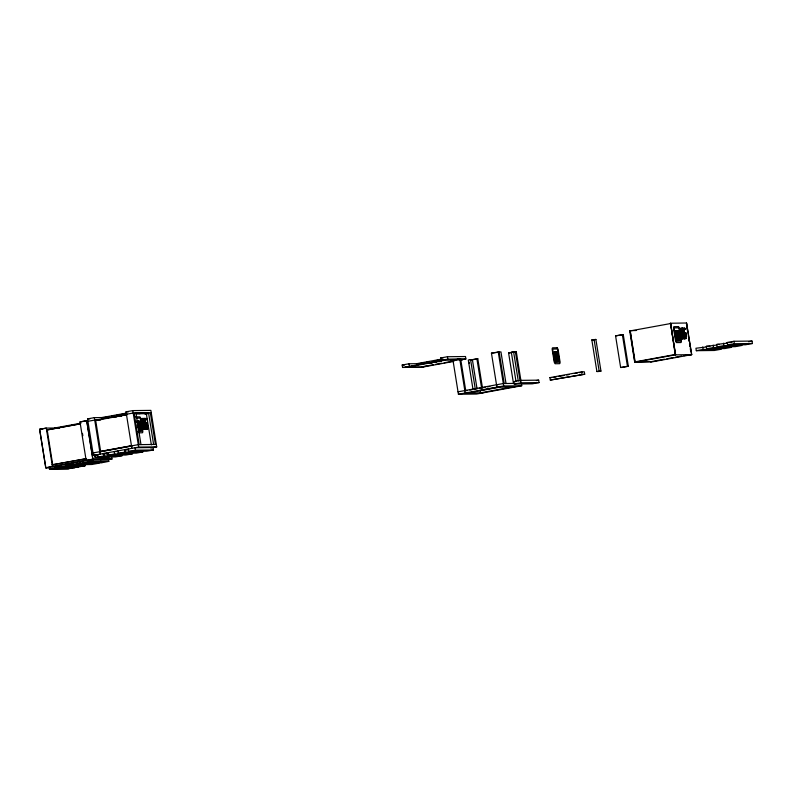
<?xml version="1.0" encoding="UTF-8"?>
<svg xmlns="http://www.w3.org/2000/svg" width="792" height="792" viewBox="0 0 792 792"><rect width="100%" height="100%" fill="white"/><g stroke="black" fill="none" stroke-linecap="round" stroke-linejoin="round"><path stroke-width="1.19" d="M683.456 337.778L683.308 337.521M144.728 427.749L145.055 429.056L144.758 427.947M147.163 426.7L146.956 425.393L147.183 426.601M685.704 335.887L685.753 336.353M685.624 337.471L685.882 338.382M143.995 419.512L143.906 418.414L144.035 419.641M682.565 329.264L682.506 328.205M142.837 418.651L143.045 419.75L142.827 418.414M144.51 419.602L144.263 418.394L144.51 419.562M681.397 328.403L681.615 329.512L681.397 328.165M681.635 329.333L681.318 328.274M146.49 423.175L147.322 423.136M143.847 418.582L143.966 419.017M145.619 427.987C146.48 430.007 144.837 428.67 145.629 428.234M144.748 426.73L145.431 426.67L145.164 425.413C145.589 428.977 146.055 423.522 143.629 425.433L143.748 425.542M145.253 427.868L145.332 427.72M686.525 335.155L686.516 335.184M144.906 419.582L144.659 418.394L144.956 419.72M146.659 419.483L146.282 418.374L146.53 419.71M146.768 428.888L146.391 427.898M683.476 329.343L683.328 328.383M684.922 337.511L685.219 338.818L685.09 338.174M136.897 421.334L137.353 422.483M682.417 331.63L682.268 330.512L682.476 331.848M469.22 363.261L469.27 362.241M686.139 338.016C686.555 338.332 685.892 339.065 686.07 338.016M684.892 335.283L685.129 336.491L684.971 335.145M683.377 328.68L683.169 328.225M685.001 328.69L684.852 328.135L685.011 328.838M685.06 338.125L684.971 337.57M557.677 352.301L557.667 353.054L557.538 352.242M146.51 426.621C145.807 423.987 147.104 427.353 146.391 426.205M137.075 421.245L136.986 422.492M554.321 352.084L554.469 354.242L554.212 352.093M146.946 419.532L146.777 418.859L146.985 419.701M680.774 329.383L680.605 328.67L680.704 329.502M143.481 418.909L143.56 419.423L143.461 418.77M682.051 328.67L682.011 329.185M684.169 337.847L684.041 338.491L684.199 337.996M682.031 328.522L682.13 329.185M142.936 424.413L142.986 423.829M142.322 418.493L142.491 419.087M147.045 427.838L147.292 428.739M142.124 419.582L142.045 418.909L142.134 419.75M685.268 328.522L685.555 329.462L685.337 328.779M682.932 334.036L682.684 332.818M142.362 420.78L142.322 421.423M147.154 428.522C147.163 426.72 148.114 429.878 147.619 428.512M142.372 421.611L142.382 420.77L142.906 422.067M675.586 333.036L675.467 331.086M147.54 428.512L147.51 427.72M681.15 329.413L680.991 328.175L681.16 329.512M683.377 329.353L682.833 328.145L683.021 329.383M684.189 328.185L684.545 329.472L684.318 328.145M142.768 418.473L143.005 419.73M142.986 424.324L142.481 423.106L142.758 424.413M144.56 422.057C143.263 418.928 144.956 423.908 144.58 421.255M145.738 424.274L145.758 423.512M555.855 354.173L555.469 352.084L555.192 354.232L554.499 352.093L555.192 354.232L555.202 352.133L555.568 354.192M144.451 424.324L144.114 423.057L144.332 424.423M682.466 338.709L682.219 337.491L682.437 338.857M146.381 426.7L146.322 426.225M147.055 423.225L147.302 424.225M683.823 334.056L683.407 332.848L683.575 334.066M683.882 330.67L684.139 331.798L683.971 330.66M684.268 337.501L684.496 338.808L684.278 337.511M143.659 427.977L143.867 429.106L143.649 427.739M145.055 424.255L144.857 423.077M46.837 431.59L47.213 429.898L79.913 423.908L46.57 430.086M145.936 427.868L146.322 429.036L145.975 427.967M684.506 337.62L684.892 338.778M683.882 338.6L683.704 337.491M686.377 335.273L686.535 336.273M143.748 418.483L143.986 419.126M140.016 422.542C140.323 424.829 138.867 417.978 139.649 423.067M678.576 332.313L678.506 332.848M142.253 420.869C142.966 423.443 140.59 420.295 142.788 420.76L142.738 420.908M137.966 423.086C137.125 416.067 138.996 427.64 137.293 421.374M676.536 332.838L676.437 331.402M143.401 425.878L143.619 426.74M146.243 424.373L145.698 423.067L145.985 424.383M682.169 336.372L681.971 335.63M681.585 334.165L681.684 333.105M681.071 330.64L680.942 331.363L680.932 330.531M139.62 423.136L140.164 423.265L140.035 422.542M556.212 353.994L555.905 352.084L556.222 353.984M556.865 354.093L557.4 354.173L557.251 353.45L557.202 354.173M683.219 331.808L682.684 330.749L682.843 331.808M143.857 423.215L142.808 423.096L143.184 424.413L143.164 423.661M142.946 426.749L142.738 425.443L142.926 426.621M145.322 422.047L145.56 420.74L145.312 421.918M145.055 423.086L145.352 424.255M144.817 424.393L146.906 424.354L146.659 423.057M145.164 426.601L144.985 425.532M146.174 424.324L146.203 423.057M145.599 426.571L146.193 426.581M147.074 424.363L146.787 423.057M681.862 332.868L682.15 333.937M682.437 332.947L681.377 332.858L681.754 334.165L681.08 334.145L681.11 333.303M681.496 336.382L681.298 335.194M684.13 330.502L683.892 331.808L684.13 330.66M684.258 335.263L684.446 336.392M685.882 332.907L685.624 333.996M683.664 337.531L683.961 338.837M686.377 335.105L686.605 336.471M684.149 334.006L684.278 333.066L684.417 334.036M683.427 330.581L683.417 331.056M147.451 428.393L147.639 429.046M678.853 332.937L678.437 330.917L678.883 332.808M143.857 421.978L143.698 420.75L143.906 422.087M143.59 419.681L143.55 418.414L143.619 419.602M143.956 426.74L143.916 425.423M144.352 426.7L144.352 425.423M146.243 423.086L146.441 424.373M146.698 424.373L146.47 423.057M684.001 329.462L683.942 328.155L683.991 329.333M682.407 334.056L682.427 333.016M682.763 337.511L682.793 338.699M144.233 418.414L144.481 419.74M682.556 328.878L682.377 328.155L682.645 329.502M685.06 329.472L685.1 329.234M678.219 332.838L678.734 333.016L678.615 332.323M138.461 422.314L138.352 421.393M139.135 422.304L139.026 421.393M685.555 337.639L685.862 338.501M147.876 425.373L148.064 426.72M682.189 337.511L682.367 338.59M557.558 353.984L557.113 352.064L557.558 353.965M143.59 424.403L143.382 423.096M681.942 332.937L682.328 334.165L682.308 333.412M683.506 336.382L683.536 335.165M683.387 328.858L683.466 329.492M139.244 422.453C137.996 417.711 139.748 427.531 138.907 421.166M685.436 332.907L685.882 334.115M145.144 423.156L145.342 424.215M144.53 425.502L144.738 426.601M145.778 425.502L145.886 426.69M146.807 425.502L147.579 425.383M684.031 335.174L684.714 335.541M145.461 421.869L145.362 420.73M147.114 423.156L147.084 424.363M143.481 424.403L143.105 423.096M142.54 424.413L142.996 424.126M683.149 331.759L682.664 330.502L682.862 331.383M681.526 334.115L681.041 332.858L681.239 333.739M684.724 334.135L684.268 332.818L684.526 333.947M144.718 420.75C144.451 422.661 144.906 420.275 144.847 421.304M683.179 330.502C684.209 333.62 682.427 329.363 683.417 330.789M145.599 419.71L145.223 418.423L145.579 419.71M684.872 338.808L684.536 337.649M121.097 415.721L121.592 415.493M675.437 330.907L675.655 333.026M683.14 336.491C682.001 333.194 683.427 338.976 682.199 335.184C684.941 333.887 683.14 336.966 685.07 336.481M141.511 418.463L141.877 419.75L141.55 418.671M124.195 415.226L123.809 415.147M432.907 362.31L435.531 361.805L433.422 362.142M121.126 415.899L120.176 416.038M428.462 363.102L432.006 362.469M436.976 361.498L440.738 360.796M116.226 416.77L116.731 416.83M125.294 415.404L123.79 415.384M438.58 361.548L440.807 361.3L439.808 361.558M435.937 362.142L434.858 362.172M116.226 416.473L116.83 416.434L115.83 416.582M121.186 416.087L120.671 416.166M435.709 362.023L436.234 362.003M120.424 415.701L119.84 415.84L121.582 415.562M440.778 360.855L439.768 361.043M117.84 416.176L120.344 415.939M429.323 362.894L430.135 362.766M121.503 415.988L120.681 415.948M431.442 362.954L432.036 362.914M124.859 415.255L124.057 415.394M115.285 416.661C115.85 416.671 114.444 416.711 115.602 416.651M125.146 414.909L124.492 414.968L125.572 414.751M429.601 362.875L430.303 362.786M433.65 362.162L433.976 362.073M439.629 361.043L440.718 360.875L440.154 360.904M120.463 416.147L119.325 416.196M434.59 362.291L433.432 362.182M431.67 362.479L431.036 362.607M114.414 416.849L113.622 416.948L114.652 416.81M123.76 415.315L123.017 415.384M434.026 362.33L434.491 362.32M439.362 361.083L440.095 360.994L439.6 361.083M435.036 362.291L434.739 362.34M437.451 361.479L440.035 361.449M438.085 361.439L438.857 361.439M428.759 363.013L429.155 362.993M440.669 361.103L440.035 361.231M435.778 361.716L436.115 361.706M438.966 361.202L438.352 361.231M124.591 415.305L123.423 415.305M434.709 361.904L435.263 361.875M119.82 416.186L118.8 416.038M124.908 414.909L125.393 414.86M435.501 362.281L435.263 362.31M119.255 416.067L118.741 416.156M431.313 362.815L432.115 362.815M431.68 362.825L430.818 362.914M437.996 361.33L438.847 361.221L438.224 361.489M439.045 361.409L440.5 361.291M98.198 455.321L93.387 455.38L87.546 418.879L94.337 417.641L105.158 417.513M131.878 448.331L126.027 411.83L132.818 410.593L150.866 410.385L156.707 446.876L150.826 447.955M102 417.552L126.651 413.038M86.16 460.429L79.992 421.938L86.674 420.71L92.842 459.202M104.712 417.523L109.405 416.661M111.751 416.226L114.097 415.8M116.444 415.364L118.8 414.939M121.146 414.513L125.839 413.652M87.932 421.314L94.723 420.067L100.742 419.998M95.08 420.156L126.651 414.374M122.394 415.414L123.423 415.186M54.509 428.017L80.982 423.166M94.891 420.592L127.245 414.671M121.77 415.899L120.354 416.038M125.047 415.295L125.73 415.107M427.393 366.003L420.602 367.25L402.564 367.458L402.168 365.023L408.959 363.775L419.79 363.657M444.658 360.36L441.045 360.4L440.659 357.974L447.45 356.727L465.498 356.519L465.884 358.954L460.221 359.994M136.184 413.79L138.273 413.414M138.887 413.761L140.986 413.375M416.632 363.686L441.283 359.172M144.698 413.86L148.094 413.236L135.67 413.384M145.599 413.85L147.856 413.434M419.334 363.657L424.037 362.795M426.383 362.37L428.729 361.934M434.6 360.865L441.639 359.568M402.564 367.458L414.167 366.151M441.045 360.4L447.836 359.162L465.884 358.954M453.935 361.36L422.364 367.142L406.068 366.963L446.134 359.627L462.38 359.439L460.003 360.251M436.58 361.558L437.511 361.538M406.128 367.33L446.193 359.994L462.439 359.806M434.422 362.33L436.144 361.934M439.085 361.538L440.877 361.3M450.806 359.934L452.905 359.548M453.519 359.905L455.608 359.518M521.354 383.328L521.74 385.753L476.467 394.05L458.42 394.258L452.965 360.192L459.756 358.954L465.211 393.01L483.259 392.802M514.948 387.001L496.911 387.209L491.446 353.143L500.95 351.876L506.019 383.496M422.304 366.775L433.234 364.775M435.659 364.33L441.738 363.221M444.163 362.776L451.45 361.439M459.954 359.885L462.38 359.439M477.041 388.783L472.369 359.588L470.567 359.608L468.3 360.023L472.972 389.218M520.968 380.893L516.285 351.697L513.582 351.727L511.315 352.143L515.988 381.338M470.102 360.004L477.804 358.746L482.477 387.941M513.463 383.358L508.593 352.945L515.384 351.707L520.057 380.902M634.867 362.271L630.145 330.581L635.204 362.211M686.585 323.364L691.723 354.628L675.279 354.875L670.557 323.176L675.616 354.806L634.729 362.271L629.729 331.007L670.616 323.542L675.487 354.806M471.002 359.984L477.804 358.746M511.761 352.529L508.593 352.945M514.028 352.113L516.285 351.697M591.832 339.897L595.901 339.461L600.96 371.092L598.702 371.507L596.891 371.527L591.832 339.897L595.901 339.461M615.572 335.858L623.264 334.61L628.333 366.231L621.542 367.478L620.641 367.488L615.572 335.858L623.264 334.61M691.594 354.628L686.525 322.997L686.575 325.492M100.228 451.42L131.799 445.639M99.762 451.856L132.254 445.936M93.387 455.38L138.669 447.084L156.707 446.876M102.881 454.103L107.583 453.242M125.186 450.014L128.71 449.371M52.183 464.805L86.516 458.627L52.183 464.805L52.807 464.795M97.396 457.142L104.188 455.905L122.235 455.697L115.444 456.935L97.396 457.142L97.01 454.717M107.811 455.242L114.602 453.994L132.65 453.786L125.859 455.034L107.811 455.242L107.425 452.806M118.226 453.331L125.017 452.083L143.065 451.876L136.274 453.123L118.226 453.331L117.84 450.895M128.255 448.995L128.641 451.42L135.432 450.183L153.48 449.975L153.094 447.539L135.046 447.747L135.432 450.183M458.023 391.822L503.306 383.536L514.137 383.407M513.82 381.605L520.621 380.358L538.659 380.15L539.055 382.585L532.264 383.833L514.216 384.041L513.82 381.605L516.236 381.576M706.335 346.965L695.93 348.252L696.317 350.688L714.364 350.48L721.156 349.232L703.108 349.44L696.317 350.688M706.731 348.777L713.523 347.53L731.57 347.322L724.779 348.569L706.731 348.777L706.345 346.342L716.75 345.055M717.146 346.866L723.938 345.629L741.985 345.421L735.194 346.658L717.146 346.866L716.76 344.441L727.155 343.154M727.175 342.53L733.966 341.283L752.014 341.075L752.4 343.51L745.609 344.758L727.561 344.965L727.175 342.53L731.986 342.471M59.44 427.957L46.282 428.106L39.6 429.333L45.768 467.825L92.902 459.192L111.9 458.974L111.464 456.578M469.874 390.119L472.22 389.694M474.566 389.258L476.923 388.832M479.269 388.397L485.14 387.328M487.486 386.892L489.832 386.466M56.182 467.765L49.421 469.003L49.203 467.191M78.527 466.933L59.44 467.171L66.122 465.943L85.14 465.726L78.448 466.953L59.44 467.171L59.152 465.369M92.169 464.439L73.082 464.666L79.764 463.449L98.772 463.231L92.09 464.449L73.082 464.666L72.795 462.875M102.188 462.597L83.111 462.835L89.793 461.607L108.801 461.389L108.514 459.598L89.575 459.796L89.793 461.607L108.801 461.389L102.119 462.617L83.111 462.835L82.814 461.033M100.445 459.687L103.861 459.063M153.48 449.975L146.688 451.212L128.641 451.42M458.42 394.258L503.702 385.961L521.74 385.753M514.216 384.041L521.007 382.793L539.055 382.585M675.22 354.509L635.144 361.845L651.123 361.667L664.478 359.212M727.561 344.965L734.352 343.718L752.4 343.51M498.94 386.961L480.16 390.406L480.546 392.842L512.246 387.031M549.915 377.626L581.605 371.824L584.318 371.795L584.704 374.23L550.301 380.061L549.915 377.626L551.717 377.606M467.914 392.981L499.613 387.179M536.402 380.566L538.659 380.15M553.796 377.378L556.142 376.952M558.489 376.527L564.359 375.448M566.706 375.022L569.052 374.586M574.923 373.517L577.269 373.082M579.615 372.656L581.971 372.22M748.618 341.698L752.014 341.075M83.111 462.835L89.793 461.607L89.496 459.815L108.484 459.598L111.9 458.974L92.921 459.192L45.837 467.805L39.669 429.313L46.282 428.106L52.47 466.597M550.301 380.061L584.704 374.23M596.891 371.527L600.96 371.092M666.904 358.776L672.972 357.657M675.408 357.212L681.476 356.103M683.902 355.657L691.248 354.687M620.641 367.488L628.333 366.231M49.49 468.993L56.103 467.775L75.111 467.557L68.429 468.785L49.421 469.003L68.508 468.775M650.836 362.092L691.723 354.628M79.992 421.938L86.754 420.7L92.921 459.192M59.44 467.171L66.132 465.943L85.14 465.726M73.082 464.666L79.774 463.449L98.772 463.231M108.514 459.598L111.85 458.984M138.481 422.473L138.006 421.186L138.323 423.284L138.234 421.176M677.051 332.234C676.031 327.363 677.546 337.352 676.804 330.937M677.734 332.224C676.655 327.136 678.298 337.471 677.477 330.927M122.037 415.404L123.067 415.265L122.503 415.345M123.849 415.067L124.413 415.265M121.542 415.79L120.077 415.76M670.21 323.245L686.525 322.997M680.437 329.512L680.081 328.215L680.467 329.482M629.798 330.64L636.283 330.512M681.358 330.521C679.477 330.353 681.566 332.61 680.724 330.531M684.773 332.818L684.813 334.135M685.872 332.818L684.951 332.818L685.139 334.125M677.328 334.521L678.041 339.758M716.76 344.441L719.166 344.411M706.345 346.342L709.949 346.302M491.446 353.143L499.148 351.895L504.207 383.526M557.697 355.657L557.093 355.667L557.934 360.895L558.528 360.885L557.588 355.657M440.659 357.974L443.065 357.944M452.965 360.192L460.657 358.944L465.726 390.575M634.729 362.271L651.123 361.667M402.168 365.023L404.573 364.993M406.068 366.963L409.444 366.924M496.515 384.773L497.416 384.763M464.825 390.585L467.527 390.545M126.027 411.83L128.433 411.8M151.252 412.81L133.214 413.018L126.423 414.265L127.324 414.256M135.333 413.444L147.748 413.305M136.204 413.8L147.807 413.662M135.303 416.899L139.917 416.839A3.633 1.317 79.6 0 1 140.818 418.532L142.808 430.957A2.544 0.921 79.6 0 1 142.431 432.778L139.016 432.818M136.699 418.127L140.006 418.087A2.366 0.851 79.6 0 1 140.402 418.839L142.283 431.244L137.798 431.59M87.546 418.879L89.951 418.849M137.838 424.779L138.669 430.007M143.461 426.423L143.342 425.433L143.6 426.561M47.193 429.898L52.718 464.815M140.055 429.997L139.224 424.76L140.194 429.997M156.321 444.441L138.273 444.649L93.001 452.945L93.901 452.935M128.235 449.608L124.631 449.658L125.017 452.083M99.792 451.697L100.693 451.688L95.624 420.057M117.82 451.519L114.216 451.559L114.602 453.994M108.613 453.41L103.801 453.469L104.188 455.905M106.197 454.063L108.603 454.034M88.595 460.399L93.456 460.34M79.477 461.647L83.12 461.607M65.835 464.152L73.131 464.062M55.816 465.983L59.459 465.943M45.847 467.805L49.411 467.765M39.679 429.313L42.045 429.294M94.743 455.014L95.129 457.42L108.989 457.212M82.13 461.607L79.556 461.637L79.764 463.449M73.25 464.053L65.914 464.132L66.122 465.943M58.469 465.943L55.886 465.973L56.103 467.775L75.111 467.557M676.398 333.076C675.13 327.353 676.724 334.808 676.596 332.402M137.838 423.324L137.511 422.68M554.43 354.242L554.113 353.43L554.4 354.073M142.501 419.107L142.679 419.75L142.411 418.414M684.783 332.818L685.011 334.125M145.372 423.185L144.59 423.096L144.807 424.264M143.273 423.096L143.758 424.403L143.738 423.661M147.896 425.492L147.995 426.591M683.951 336.293L684.05 335.263M142.916 422.047L142.669 420.77M682.169 336.481L681.912 335.184L682.031 336.174M684.318 335.214L684.536 336.343M145.847 426.601L145.48 425.403L146.075 426.096M142.867 418.513L142.976 419.522M684.031 333.531L684.06 332.828C680.754 332.996 686.951 336.214 685.228 332.808M683.417 335.867L683.308 335.174M554.182 352.242L554.449 352.806L554.36 352.103M683.981 336.392L683.318 336.481L683.149 335.353M685.664 332.887L685.842 334.095M686.07 335.254L685.337 335.194L685.862 336.115M147.5 425.502L147.678 426.7L147.173 425.383M683.11 337.59L683.595 338.818L683.437 337.649M144.203 421.859L144.164 421.195M147.757 428.551L147.52 427.928M675.903 340.372L675.952 340.501A2.198 0.792 79.6 0 0 676.358 341.332L680.853 340.996L678.982 328.611A2.366 0.851 79.6 0 0 678.576 327.858L674.17 327.898A2.178 0.792 79.6 0 0 673.992 328.393L675.923 340.412M554.578 361.528L554.618 361.647A2.198 0.792 79.6 0 0 555.024 362.479L559.528 362.152L557.647 349.757A2.366 0.851 79.6 0 0 557.251 349.005L552.836 349.054A2.178 0.792 79.6 0 0 552.668 349.539L554.588 361.558M682.11 332.848L682.259 333.095M682.13 333.58L681.872 334.165L681.674 332.858M681.546 332.858L681.694 333.392M143.54 423.096L143.689 423.334M142.976 423.096L143.114 423.344M683.159 336.461L682.912 335.174M682.318 329.304L682.12 328.175L682.179 329.363M683.882 336.293L683.704 335.165M681.427 331.7L681.239 330.521M683.743 332.957L683.912 334.016M681.704 337.649L682.051 338.837M146.817 425.522L147.292 426.363M144.015 424.225L143.857 423.265M733.966 341.283L734.352 343.718M723.551 343.193L723.938 345.629M713.137 345.104L713.523 347.53M702.722 347.005L703.108 349.44M686.961 327.928L687.357 330.353M688.713 338.877L689.109 341.303M689.495 343.738L689.881 346.173M690.278 348.609L690.664 351.034M686.03 335.145L686.248 336.452L685.842 335.145M685.526 335.145L685.763 336.461M684.506 335.155L684.743 336.471M683.892 332.828L684.13 334.135M683.278 335.174L683.486 336.481M682.249 332.848L682.427 334.026M682.585 337.521L682.793 338.649M681.08 330.521L681.259 331.709M678.922 334.501L679.754 339.738M678.536 333.016L677.912 330.917L678.219 332.818M678.724 334.511L679.655 339.738M678.586 334.511L679.427 339.738M678.021 334.521L678.863 339.748M677.922 334.521L678.764 339.748M622.363 334.62L627.432 366.241M594.089 339.481L599.158 371.111M581.605 371.824L582.001 374.26M557.489 355.657L558.32 360.895M557.162 354.173L556.598 352.074L556.895 353.975M557.251 355.667L558.231 360.895M556.588 355.667L557.528 360.904M520.621 380.358L521.007 382.793M513.582 351.727L518.255 380.922M498.237 351.905L503.702 385.961M476.893 358.756L481.576 387.951M470.567 359.608L475.24 388.803M447.45 356.727L447.836 359.162M408.959 363.775L409.355 366.211M150.351 412.82L155.42 444.451M153.618 444.47L148.55 412.85L146.282 413.256L151.351 444.886M146.411 427.72L146.629 429.056M145.708 424.383L145.322 423.077M145.936 425.403L146.183 426.71M144.708 425.413L144.956 426.73M144.164 425.423L144.372 426.601M143.679 423.086L143.857 424.274M144.203 427.759L144.441 429.056L144.045 427.759M143.728 425.423L143.936 426.611M142.897 425.433L143.154 426.502M143.51 429.076L143.105 427.769L143.303 428.957M141.184 429.977L140.243 424.75L140.986 429.987M140.016 424.75L140.857 429.987M139.451 424.76L140.293 429.987M135.917 412.988L140.986 444.619M136.868 421.156L137.224 421.799M137.343 424.789L137.669 426.878M134.115 413.008L139.184 444.639M132.818 410.593L138.669 447.084M94.337 417.641L100.178 454.133M94.822 454.954L95.208 457.36M82.467 433.353L82.853 435.758M140.164 421.344L140.639 423.215L140.174 421.314M146.005 419.295L145.669 418.384L146.035 419.295M145.589 418.532L145.589 418.532M555.934 353.024L555.519 352.084L555.934 353.024M556.608 353.014L556.192 352.074L556.608 353.014M679.001 331.145L679.001 331.897L679.001 331.145M145.055 427.928L145.362 429.076L145.055 427.928M47.213 429.898L46.599 430.086L47.213 429.898M125.304 415.275L124.789 415.196L125.403 415.315M678.487 326.601L673.873 326.65A3.445 1.247 79.6 0 0 673.467 327.967L675.497 340.649A3.465 1.247 79.6 0 0 676.447 342.589L681.001 342.54A2.544 0.921 79.6 0 0 681.377 340.718L679.388 328.284A3.633 1.317 79.6 0 0 678.487 326.601M675.913 334.541L676.744 339.768L675.913 334.541M676.408 334.531L677.239 339.768L676.408 334.531M676.992 334.531L677.833 339.758L676.992 334.531M677.615 334.521L678.447 339.748L677.615 334.521M678.229 334.511L679.071 339.748L678.229 334.511M679.021 334.501L678.427 334.511L679.259 339.738L679.863 339.738L679.021 334.501M679.368 334.501L680.199 339.728L679.368 334.501M557.162 347.747L552.549 347.807A3.445 1.247 79.6 0 0 552.133 349.123L554.162 361.805A3.465 1.247 79.6 0 0 555.113 363.746L559.667 363.686A2.544 0.921 79.6 0 0 560.053 361.865L558.063 349.44A3.633 1.317 79.6 0 0 557.162 347.747M554.578 355.697L555.42 360.924L554.578 355.697M555.073 355.687L555.915 360.914L555.073 355.687M555.667 355.677L556.499 360.914L555.667 355.677M555.994 355.677L556.835 360.904L555.994 355.677M556.281 355.677L557.122 360.904L556.281 355.677M556.905 355.667L557.736 360.895L556.905 355.667M558.033 355.657L558.875 360.885L558.033 355.657M138.422 424.769L139.263 430.007L138.422 424.769M138.758 424.769L139.6 429.997L138.758 424.769M139.045 424.769L139.887 429.997L139.045 424.769M140.451 424.75L139.857 424.76L140.689 429.987L141.293 429.977L140.451 424.75M140.798 424.75L141.639 429.977L140.798 424.75M681.635 335.887L681.516 335.293L681.684 336.501L681.645 335.907"/></g></svg>
